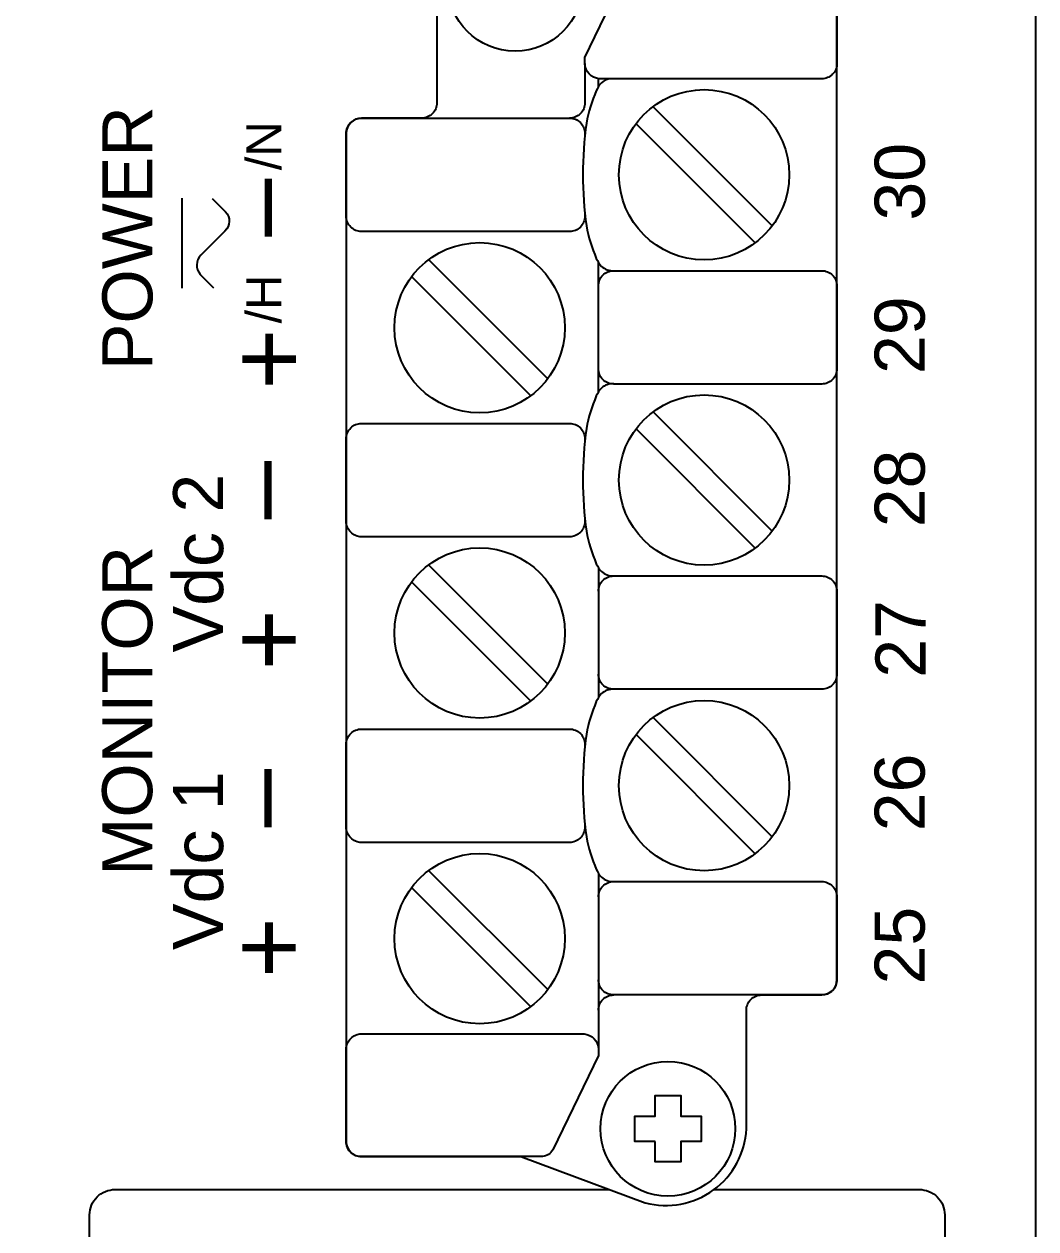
# Model space of a CAD drawing. Extents: x 1 to 47, y 1 to 34.6.
# Drawn here: x 37.122 to 39.11, y 16.253 to 18.621 of the extents above; entities that cross this region are included whole.
import ezdxf

# ---------------------------------------------------------------- set-up
doc = ezdxf.new("R2010")
doc.units = 0
doc.header["$MEASUREMENT"] = 0
doc.layers.add('9_0______DWG_', color=7, linetype='CONTINUOUS')
doc.styles.add('ARIAL', font='arial.ttf')

msp = doc.modelspace()

# ---------------------------------------------------------------- linework, layer by layer
at = {"layer": '9_0______DWG_'}
for points in [[(39.0206, 20.575), (32.8906, 20.575, 0.414214), (32.8006, 20.485), (32.8006, 3.415, 0.414214), (32.8906, 3.325), (39.0206, 3.325, 0.381966), (39.11, 3.405), (39.11, 20.495, 0.381966)], [(37.785, 18.4365, 0.414212), (37.755, 18.4065), (37.7549, 16.4254, 0.414215), (37.7849, 16.3954), (38.0978, 16.3955), (38.3426, 16.3046, 0.47859), (38.5411, 16.4496), (38.5411, 16.683, -0.414214), (38.5711, 16.713), (38.6891, 16.713, 0.414213), (38.7191, 16.743), (38.7191, 18.7248, 0.414214), (38.6891, 18.7548), (38.3761, 18.7548), (38.1313, 18.8457, 0.480048), (37.9331, 18.7007), (37.9331, 18.4665, -0.414214), (37.9031, 18.4365), (37.7849, 18.4365)], [(38.719, 18.7281), (38.7192, 18.5438, -0.414214), (38.6892, 18.5138), (38.2521, 18.5138, -0.390527), (38.2238, 18.5438), (38.2238, 18.556), (38.3135, 18.7419, -0.241514), (38.3335, 18.7548), (38.6892, 18.7548, -0.422157)]]:
    msp.add_lwpolyline(points, format="xyb", close=True, dxfattribs=at)
for points in [[(38.2238, 18.5438), (38.2239, 18.4665, -0.414214), (38.1939, 18.4365)], [(38.2719, 18.5138, 0.127742), (38.2565, 18.506, 0.081668), (38.2463, 18.4904, 0.0591), (38.227, 18.4267, 0.034646), (38.2199, 18.3252, 0.03436), (38.227, 18.2245, 0.0591), (38.2463, 18.1608, 0.081668), (38.2565, 18.1451, 0.191033), (38.2804, 18.1366)], [(38.2237, 18.2515), (38.2237, 18.2436, -0.414214), (38.1937, 18.2136), (37.7849, 18.2136, -0.414214), (37.7549, 18.2436), (37.7549, 18.4065, -0.414214), (37.7849, 18.4365), (38.1937, 18.4365, -0.414214), (38.2237, 18.4065), (38.2237, 18.3996)], [(37.4918, 18.2787), (37.5179, 18.2525, -0.404962), (37.5167, 18.2146), (37.4694, 18.167), (37.4694, 18.167, 0.404962), (37.4682, 18.1292), (37.4943, 18.103)], [(38.2504, 18.1066, -0.414214), (38.2804, 18.1366), (38.6891, 18.1366, -0.414214), (38.7191, 18.1066), (38.7191, 17.9438, -0.414214), (38.6891, 17.9138), (38.2804, 17.9138, -0.414214), (38.2504, 17.9438)], [(38.2804, 17.9145, 0.191033), (38.2565, 17.906, 0.081668), (38.2463, 17.8904, 0.0591), (38.227, 17.8267, 0.034646), (38.2199, 17.7251, 0.03436), (38.227, 17.6245, 0.0591), (38.2463, 17.5607, 0.081668), (38.2565, 17.5451, 0.191033), (38.2804, 17.5366)], [(38.2237, 17.6515), (38.2237, 17.6436, -0.414214), (38.1937, 17.6136), (37.7849, 17.6136, -0.414214), (37.7549, 17.6436), (37.7549, 17.8064, -0.414214), (37.7849, 17.8364), (38.1937, 17.8364, -0.414214), (38.2237, 17.8064), (38.2237, 17.7996)], [(38.2504, 17.5066, -0.414214), (38.2804, 17.5366), (38.6891, 17.5366, -0.414214), (38.7191, 17.5066), (38.7191, 17.3438, -0.414214), (38.6891, 17.3138), (38.2804, 17.3138, -0.414214), (38.2504, 17.3438)], [(38.2804, 17.3138, 0.191033), (38.2565, 17.3052, 0.081668), (38.2463, 17.2896, 0.0591), (38.227, 17.2259, 0.034646), (38.2199, 17.1244, 0.03436), (38.227, 17.0237, 0.0591), (38.2463, 16.96, 0.081668), (38.2565, 16.9444, 0.191033), (38.2804, 16.9358)], [(38.2237, 17.0507), (38.2237, 17.0428, -0.414214), (38.1937, 17.0128), (37.7849, 17.0128, -0.414214), (37.7549, 17.0428), (37.7549, 17.2057, -0.414214), (37.7849, 17.2357), (38.1937, 17.2357, -0.414214), (38.2237, 17.2057), (38.2237, 17.1989)], [(38.2504, 16.9524), (38.2504, 16.5942), (38.1606, 16.4083, -0.241986), (38.1407, 16.3955), (37.7849, 16.3954, -0.422157), (37.7551, 16.4221), (37.7549, 16.6064, -0.414214), (37.7849, 16.6364), (38.2221, 16.6364, -0.390527), (38.2504, 16.6064)], [(38.2504, 16.9058, -0.414214), (38.2804, 16.9358), (38.6891, 16.9358, -0.414214), (38.7191, 16.9058), (38.7191, 16.743, -0.414214), (38.6891, 16.713), (38.2804, 16.713, -0.414214), (38.2504, 16.743)], [(38.2504, 16.683, -0.414214), (38.2804, 16.713)], [(38.4778, 16.3305), (38.8808, 16.3305, -0.414214), (38.9308, 16.2805), (38.9308, 3.6192, -0.414214), (38.8808, 3.5692), (37.3008, 3.5692, -0.414214), (37.2508, 3.6192), (37.2508, 16.2805, -0.414214), (37.3008, 16.3305), (38.2727, 16.3305)]]:
    msp.add_lwpolyline(points, format="xyb", dxfattribs=at)
for points in [[(38.2497, 18.514), (38.2497, 18.4969)], [(38.3577, 18.4589), (38.5919, 18.2248)], [(38.3243, 18.4255), (38.5585, 18.1914)], [(37.4325, 18.1022), (37.4325, 18.2794)], [(37.9168, 18.1583), (38.1509, 17.9241)], [(38.2504, 17.898), (38.2504, 18.1531)], [(37.8833, 18.1249), (38.1175, 17.8907)], [(38.3577, 17.8589), (38.5919, 17.6248)], [(38.3243, 17.8255), (38.5585, 17.5914)], [(37.9168, 17.5583), (38.1509, 17.3241)], [(38.2504, 17.5531), (38.2504, 17.2972)], [(37.8833, 17.5249), (38.1175, 17.2907)], [(38.3577, 17.2582), (38.5919, 17.024)], [(38.3243, 17.2248), (38.5585, 16.9906)], [(37.9168, 16.9575), (38.1509, 16.7234)], [(37.8833, 16.9241), (38.1175, 16.6899)]]:
    msp.add_lwpolyline(points, dxfattribs=at)
msp.add_lwpolyline([(38.3622, 16.425), (38.3219, 16.425), (38.3219, 16.475), (38.3622, 16.475), (38.3622, 16.5151), (38.4121, 16.5151), (38.4121, 16.475), (38.4521, 16.475), (38.4521, 16.425), (38.4121, 16.425), (38.4121, 16.3849), (38.3622, 16.3849)], close=True, dxfattribs=at)
for centre, radius in [((38.0869, 18.7003), 0.1324), ((38.4581, 18.3252), 0.1673), ((38.0171, 18.0245), 0.1673), ((38.4581, 17.7251), 0.1673), ((38.0171, 17.4245), 0.1673), ((38.4581, 17.1244), 0.1673), ((38.0171, 16.8237), 0.1673), ((38.387, 16.45), 0.1324)]:
    msp.add_circle(centre, radius, dxfattribs=at)

# ---------------------------------------------------------------- texts
at = {"layer": '9_0______DWG_', "style": 'ARIAL'}
for s, height, p in [('POWER', 0.09833, (37.3741, 17.9411)), ('/N', 0.06883, (37.6274, 18.334)), ('30', 0.09833, (38.8915, 18.2351)), ('–', 0.1475, (37.6561, 18.2033)), ('/H', 0.06883, (37.6274, 18.0328)), ('29', 0.09833, (38.8915, 17.9335)), ('+', 0.1475, (37.6748, 17.9025)), ('–', 0.1475, (37.6557, 17.6479)), ('28', 0.09833, (38.8915, 17.6322)), ('Vdc 2', 0.09833, (37.5131, 17.3862)), ('MONITOR', 0.09833, (37.3737, 16.9471)), ('27', 0.09833, (38.8931, 17.3365)), ('+', 0.1475, (37.6744, 17.351)), ('26', 0.09833, (38.8915, 17.0346)), ('–', 0.1475, (37.6557, 17.0427)), ('Vdc 1', 0.09833, (37.5131, 16.8012)), ('25', 0.09833, (38.8915, 16.7336)), ('+', 0.1475, (37.6744, 16.7458))]:
    msp.add_text(s, height=height, rotation=90, dxfattribs=at).set_placement(p)

doc.saveas('drawing.dxf')
